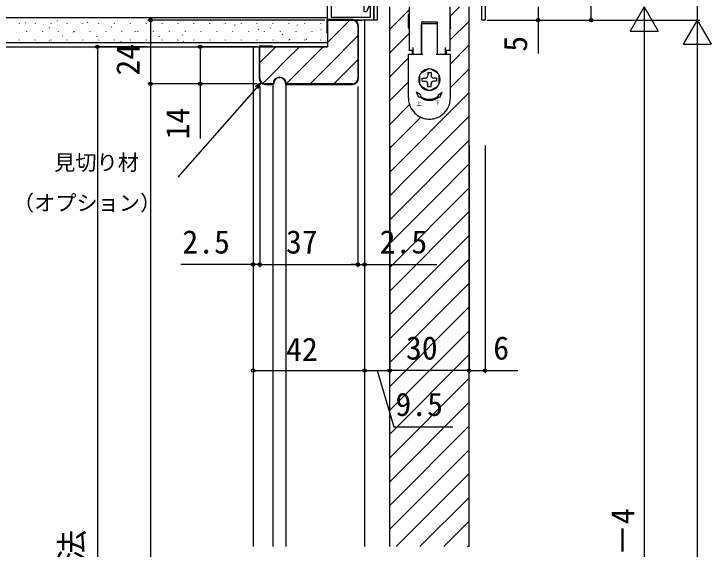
# Model space of a CAD drawing. Units: millimetres, scale not verified. Extents: x -525 to 525, y -784 to 780.
# Drawn here: x -380.9 to -117.9, y -463 to -261.3 of the extents above; entities that cross this region are included whole.
import ezdxf
from ezdxf.enums import TextEntityAlignment as Align

# ---------------------------------------------------------------- set-up
doc = ezdxf.new("R2010")
doc.units = ezdxf.units.MM
doc.header["$LTSCALE"] = 4
for name, color, linetype in [('0-3_YKK_11', 7, 'Continuous'), ('0-4_YKK_12', 2, 'Continuous'), ('0-5_YKK_13', 4, 'Continuous'), ('0-7_YKK_D', 6, 'Continuous'), ('0-9_YSS_K', 3, 'Continuous'), ('0-A_YSS_KE', 3, 'Continuous')]:
    doc.layers.add(name, color=color, linetype=linetype)
doc.styles.add('ＭＳ ゴシック', font='')
doc.styles.get('ＭＳ ゴシック').set_extended_font_data('MS Gothic')

msp = doc.modelspace()

# ---------------------------------------------------------------- linework, layer by layer
at = {"layer": '0-3_YKK_11'}
for points in [[(-262.608, -263.625), (-262.608, -225.325), (-259.408, -219.783), (-259.408, -215.725), (-258.208, -215.725), (-258.208, -220.104), (-261.408, -225.647), (-261.408, -238.801), (-261.296, -239.038), (-261.208, -239.25), (-261.208, -243.167), (-261.328, -243.351), (-261.328, -243.9), (-261.208, -244.084), (-261.208, -262.425), (-246.308, -262.425), (-246.308, -256.925), (-245.108, -256.925), (-245.108, -263.625)], [(-203.108, -216.661), (-203.108, -263.625), (-204.308, -263.625), (-204.308, -234.825), (-206.908, -234.825), (-208.308, -234.316), (-208.308, -234.911), (-209.808, -234.365), (-209.808, -233.625), (-207.866, -233.625), (-206.767, -234.025), (-204.108, -234.025), (-204.108, -222.725), (-206.767, -222.725), (-207.866, -223.125), (-209.808, -223.125), (-209.808, -222.386), (-208.308, -221.84), (-208.308, -222.435), (-206.908, -221.925), (-204.108, -221.925), (-204.108, -216.297)]]:
    msp.add_lwpolyline(points, close=True, dxfattribs=at)
msp.add_lwpolyline([(-231.074, -246.161), (-230.953, -246.088), (-230.6, -245.734), (-230.308, -245.855), (-230.308, -248.425), (-243.808, -248.425), (-243.808, -263.625), (-245.108, -263.625), (-245.108, -256.925), (-246.308, -256.925), (-247.908, -260.425), (-248.708, -260.425), (-248.708, -255.725), (-245.108, -255.725)], dxfattribs=at)
at = {"layer": '0-4_YKK_12'}
for p, q in [((-239.108, -462.129), (-239.108, -258.625)), ((-239.108, -267.014), (-231.813, -259.718)), ((-216.4, -262.266), (-212.759, -258.625)), ((-209.108, -462.129), (-209.108, -258.625)), ((-254.608, -263.621), (-249.608, -263.621)), ((-248.605, -263.625), (-248.605, -462.129)), ((-216.364, -271.21), (-209.108, -263.955)), ((-239.108, -275.994), (-231.847, -268.733)), ((-216.328, -280.155), (-209.108, -272.935)), ((-290.608, -273.621), (-290.608, -462.129)), ((-239.108, -284.975), (-231.882, -277.748)), ((-216.293, -289.1), (-209.108, -281.915)), ((-283.108, -462.129), (-283.108, -287.621)), ((-278.108, -462.129), (-278.108, -287.621)), ((-239.108, -293.955), (-231.916, -286.762)), ((-239.108, -320.896), (-209.108, -290.896)), ((-239.108, -302.935), (-231.626, -295.453)), ((-239.108, -311.915), (-227.4, -300.207)), ((-239.108, -338.856), (-209.108, -308.856)), ((-239.108, -356.817), (-209.108, -326.817)), ((-239.108, -365.797), (-209.108, -335.797)), ((-239.108, -374.777), (-209.108, -344.777)), ((-239.108, -383.757), (-209.108, -353.757)), ((-239.108, -392.738), (-209.108, -362.738)), ((-239.108, -401.718), (-209.108, -371.718)), ((-239.108, -410.698), (-209.108, -380.698)), ((-239.108, -419.678), (-209.108, -389.678)), ((-239.108, -428.659), (-209.108, -398.659)), ((-239.108, -437.639), (-209.108, -407.639)), ((-239.108, -446.619), (-209.108, -416.619)), ((-239.108, -455.599), (-209.108, -425.599)), ((-236.658, -462.129), (-209.108, -434.58)), ((-227.677, -462.129), (-209.108, -443.56)), ((-218.697, -462.129), (-209.108, -452.54)), ((-209.717, -462.129), (-209.108, -461.52))]:
    msp.add_line(p, q, dxfattribs=at)
for points in [[(-239.108, -329.876), (-231.583, -322.351), (-209.108, -299.876)], [(-239.108, -347.836), (-222.826, -331.554), (-209.108, -317.836)]]:
    msp.add_lwpolyline(points, dxfattribs=at)
at = {"layer": '0-5_YKK_13'}
for p, q in [((-231.808, -258.625), (-231.808, -275.125)), ((-216.408, -258.625), (-216.408, -275.125)), ((-231.808, -261.426), (-232.008, -261.426)), ((-216.208, -264.819), (-216.208, -261.926)), ((-232.008, -265.265), (-232.008, -264.819)), ((-232.008, -266.437), (-232.008, -265.265)), ((-227.158, -264.426), (-227.158, -276.426)), ((-221.058, -264.426), (-227.158, -264.426)), ((-227.108, -265.926), (-227.108, -265.426)), ((-226.608, -264.926), (-221.608, -264.926)), ((-221.108, -265.926), (-221.108, -265.426)), ((-221.058, -276.426), (-221.058, -264.426)), ((-232.008, -266.437), (-232.008, -266.705)), ((-232.008, -266.705), (-232.008, -266.737)), ((-232.008, -266.737), (-231.808, -266.737)), ((-227.158, -266.737), (-227.108, -266.737)), ((-227.108, -266.426), (-227.108, -265.926)), ((-227.108, -266.705), (-227.108, -266.437)), ((-227.108, -266.737), (-227.108, -266.705)), ((-227.108, -267.723), (-227.108, -266.737)), ((-221.108, -266.437), (-221.108, -266.428)), ((-221.108, -267.723), (-221.108, -266.737)), ((-221.108, -266.737), (-221.058, -266.737)), ((-216.408, -266.737), (-216.208, -266.737)), ((-216.208, -266.437), (-216.208, -266.705)), ((-216.208, -266.705), (-216.208, -266.737)), ((-227.108, -270.426), (-227.108, -269.968)), ((-227.108, -270.461), (-227.108, -270.426)), ((-221.108, -269.968), (-221.108, -268.437)), ((-227.108, -273.926), (-227.108, -271.926)), ((-221.108, -273.926), (-221.108, -271.926)), ((-231.808, -274.926), (-230.208, -274.926)), ((-230.433, -276.426), (-230.433, -274.926)), ((-230.208, -276.426), (-230.208, -273.926)), ((-227.108, -275.009), (-227.108, -273.926)), ((-227.108, -275.426), (-227.108, -275.009)), ((-221.108, -275.009), (-221.108, -273.926)), ((-221.108, -275.426), (-221.108, -275.009)), ((-221.108, -275.926), (-221.108, -275.426)), ((-221.108, -276.426), (-221.108, -275.926)), ((-218.008, -276.426), (-218.008, -273.926)), ((-218.008, -274.926), (-216.408, -274.926)), ((-217.783, -274.926), (-217.783, -276.426)), ((-232.008, -276.426), (-230.208, -276.426)), ((-232.008, -280.726), (-232.008, -276.426)), ((-227.108, -276.426), (-226.608, -276.426)), ((-221.608, -276.426), (-221.108, -276.426)), ((-221.108, -276.426), (-221.058, -276.426)), ((-216.208, -280.726), (-216.208, -276.426)), ((-232.008, -281.726), (-232.008, -280.726)), ((-216.208, -281.726), (-216.208, -280.726)), ((-232.008, -282.6), (-232.008, -281.726)), ((-232.008, -283.064), (-232.008, -282.6)), ((-232.008, -283.226), (-232.008, -283.064)), ((-224.642, -282.061), (-227.275, -283.581)), ((-224.708, -283.326), (-223.508, -283.326)), ((-224.708, -283.326), (-224.708, -284.426)), ((-220.942, -283.581), (-223.575, -282.061)), ((-223.508, -283.326), (-223.508, -284.426)), ((-216.208, -282.6), (-216.208, -281.726)), ((-216.208, -285.726), (-216.208, -283.726)), ((-232.008, -286.226), (-232.008, -285.726)), ((-227.858, -284.496), (-227.858, -287.555)), ((-227.808, -284.506), (-227.808, -287.546)), ((-226.808, -286.626), (-226.808, -285.426)), ((-226.808, -285.426), (-225.708, -285.426)), ((-226.808, -286.626), (-225.708, -286.626)), ((-221.408, -285.426), (-222.508, -285.426)), ((-221.408, -286.626), (-222.508, -286.626)), ((-221.408, -285.426), (-221.408, -286.626)), ((-220.408, -287.546), (-220.408, -284.506)), ((-220.358, -287.555), (-220.358, -284.496)), ((-216.208, -286.226), (-216.208, -285.726)), ((-232.008, -287.226), (-232.008, -286.851)), ((-232.008, -287.283), (-232.008, -287.226)), ((-232.008, -287.561), (-232.008, -287.283)), ((-232.008, -287.583), (-232.008, -287.561)), ((-232.008, -287.726), (-232.008, -287.583)), ((-232.008, -288.226), (-232.008, -287.726)), ((-232.008, -288.726), (-232.008, -288.226)), ((-232.008, -293.026), (-232.008, -288.726)), ((-227.275, -288.47), (-224.642, -289.99)), ((-224.708, -288.726), (-224.708, -287.626)), ((-223.508, -288.726), (-224.708, -288.726)), ((-223.575, -289.99), (-220.942, -288.47)), ((-223.508, -288.726), (-223.508, -287.626)), ((-216.208, -287.226), (-216.208, -286.851)), ((-216.208, -287.283), (-216.208, -287.226)), ((-216.208, -287.561), (-216.208, -287.283)), ((-216.208, -287.583), (-216.208, -287.561)), ((-216.208, -287.726), (-216.208, -287.583)), ((-216.208, -288.226), (-216.208, -287.726)), ((-216.208, -288.726), (-216.208, -288.226)), ((-216.208, -293.026), (-216.208, -288.726)), ((-228.094, -292.775), (-228.958, -290.826)), ((-227.322, -291.856), (-228.958, -290.826)), ((-227.322, -291.856), (-227.58, -292.162)), ((-220.895, -291.856), (-219.259, -290.826)), ((-220.895, -291.856), (-220.637, -292.162)), ((-220.123, -292.775), (-219.259, -290.826)), ((-228.094, -292.775), (-227.837, -292.469)), ((-220.123, -292.775), (-220.38, -292.469))]:
    msp.add_line(p, q, dxfattribs=at)
for points in [[(-232.008, -264.819), (-232.008, -261.926), (-232.008, -261.426)], [(-216.208, -261.926), (-216.208, -261.426), (-216.408, -261.426)], [(-216.208, -266.437), (-216.208, -265.265), (-216.208, -264.819)], [(-227.108, -266.437), (-227.108, -266.428), (-227.108, -266.426)], [(-227.108, -268.223), (-227.108, -267.866), (-227.108, -267.723)], [(-227.108, -269.968), (-227.108, -268.437), (-227.108, -268.223)], [(-221.108, -266.428), (-221.108, -266.426), (-221.108, -265.926)], [(-221.108, -266.737), (-221.108, -266.705), (-221.108, -266.437)], [(-221.108, -268.437), (-221.108, -268.223), (-221.108, -267.866), (-221.108, -267.723)], [(-227.108, -271.926), (-227.108, -270.468), (-227.108, -270.461)], [(-221.108, -270.461), (-221.108, -270.426), (-221.108, -269.968)], [(-221.108, -271.926), (-221.108, -270.468), (-221.108, -270.461)], [(-227.108, -276.426), (-227.108, -275.926), (-227.108, -275.426)], [(-230.208, -276.426), (-227.158, -276.426), (-227.108, -276.426)], [(-221.058, -276.426), (-218.008, -276.426), (-216.208, -276.426)], [(-232.008, -285.726), (-232.008, -283.726), (-232.008, -283.226)], [(-216.208, -283.726), (-216.208, -283.226), (-216.208, -283.064), (-216.208, -282.6)], [(-232.008, -286.851), (-232.008, -286.387), (-232.008, -286.226)], [(-216.208, -286.851), (-216.208, -286.387), (-216.208, -286.226)]]:
    msp.add_lwpolyline(points, dxfattribs=at)
for centre, radius, start, end in [((-226.608, -265.426), 0.5, 90, 180), ((-221.608, -265.426), 0.5, 0, 90), ((-224.108, -286.026), 4.05, 0, 180), ((-224.108, -286.026), 4.05, 136.2623, 157.80839), ((-224.108, -286.026), 4, 142.33165, 157.66835), ((-224.108, -286.026), 4, 82.33165, 97.66835), ((-224.108, -286.026), 4, 22.33165, 37.82349), ((-224.108, -286.026), 4.05, 180, 0), ((-225.708, -284.426), 1, 270, 0), ((-225.708, -287.626), 1, 0, 90), ((-222.508, -284.426), 1, 180, 270), ((-222.508, -287.626), 1, 90, 180), ((-224.108, -286.026), 4, 202.33165, 217.82349), ((-224.108, -286.026), 4, 322.17651, 337.66835), ((-224.108, -286.026), 4, 262.17651, 277.82349), ((-224.108, -293.026), 7.9, 180, 194.66485), ((-224.108, -288.026), 5.8, 230, 310), ((-224.108, -288.026), 5.4, 230, 310), ((-224.108, -293.026), 7.9, 345.33515, 0), ((-224.108, -293.026), 7.9, 194.66485, 198.44872), ((-224.108, -293.026), 7.9, 198.44872, 202.318), ((-224.108, -293.026), 7.9, 202.318, 225.86911), ((-224.108, -293.026), 7.9, 314.13089, 337.682), ((-224.108, -293.026), 7.9, 337.682, 341.55128), ((-224.108, -293.026), 7.9, 341.55128, 345.33515), ((-224.108, -293.026), 7.9, 225.86911, 226.18003), ((-224.108, -293.026), 7.9, 226.18003, 259.0546), ((-224.108, -293.026), 7.9, 280.9454, 313.81997), ((-224.108, -293.026), 7.9, 313.81997, 314.13089), ((-224.108, -293.026), 7.9, 259.0546, 262.72786), ((-224.108, -293.026), 7.9, 262.72786, 270), ((-224.108, -293.026), 7.9, 270, 277.27214), ((-224.108, -293.026), 7.9, 277.27214, 280.9454)]:
    msp.add_arc(centre, radius, start, end, dxfattribs=at)
at = {"layer": '0-7_YKK_D'}
for p, q in [((-123.108, -198.625), (-123.108, -263.625)), ((-163.108, -263.625), (-163.108, -216.625)), ((-143.108, -258.625), (-148.358, -267.719)), ((-143.108, -258.625), (-137.858, -267.719)), ((-143.108, -258.625), (-143.108, -276.812)), ((-263.608, -263.621), (-330.347, -263.621)), ((-329.347, -263.621), (-329.347, -287.621)), ((-202.308, -263.625), (-162.108, -263.625)), ((-201.108, -263.625), (-122.108, -263.625)), ((-201.108, -263.625), (-122.108, -263.625)), ((-201.108, -263.625), (-182.108, -263.625)), ((-123.108, -263.625), (-128.358, -272.719)), ((-123.108, -263.625), (-117.858, -272.719)), ((-123.108, -263.625), (-123.108, -281.812)), ((-148.358, -267.719), (-137.858, -267.719)), ((-143.108, -269.125), (-143.108, -644.131)), ((-128.358, -272.719), (-117.858, -272.719)), ((-330.486, -273.621), (-350.347, -273.621)), ((-349.347, -273.621), (-349.347, -663.632)), ((-289.108, -273.621), (-311.608, -273.621)), ((-123.108, -274.125), (-123.108, -653.132)), ((-289.108, -287.621), (-330.347, -287.621)), ((-289.108, -287.621), (-330.347, -287.621)), ((-329.347, -287.621), (-329.347, -663.632)), ((-289.108, -287.621), (-311.608, -287.621)), ((-290.608, -288.621), (-290.608, -356.748)), ((-288.108, -288.621), (-288.108, -356.748)), ((-288.108, -288.621), (-288.108, -356.748)), ((-251.108, -288.621), (-251.108, -356.748)), ((-251.108, -288.621), (-251.108, -356.748)), ((-248.605, -288.621), (-248.605, -356.748)), ((-239.108, -310.879), (-239.108, -396.748)), ((-239.108, -310.879), (-239.108, -396.748)), ((-209.108, -310.879), (-209.108, -396.748)), ((-209.108, -310.879), (-209.108, -396.748)), ((-203.108, -310.879), (-203.108, -396.748)), ((-248.608, -314.611), (-248.608, -396.748)), ((-248.608, -314.611), (-248.608, -396.748)), ((-290.608, -317.022), (-290.608, -396.748)), ((-290.608, -355.748), (-317.936, -355.748)), ((-288.108, -355.748), (-290.608, -355.748)), ((-288.108, -355.748), (-285.558, -355.748)), ((-288.108, -355.748), (-251.108, -355.748)), ((-251.108, -355.748), (-253.658, -355.748)), ((-251.108, -355.748), (-248.605, -355.748)), ((-248.605, -355.748), (-221.277, -355.748)), ((-290.608, -395.748), (-248.608, -395.748)), ((-248.608, -395.748), (-239.108, -395.748)), ((-209.108, -395.748), (-239.108, -395.748))]:
    msp.add_line(p, q, dxfattribs=at)
for points in [[(-183.108, -258.625), (-183.108, -263.625), (-183.108, -276.13)], [(-310.608, -273.621), (-310.608, -287.621), (-310.608, -308.239)], [(-287.664, -287.176), (-289.349, -289.09), (-318.989, -322.758)], [(-289.862, -288.639), (-287.664, -287.176), (-288.836, -289.542)], [(-243.858, -395.748), (-237.483, -416.998), (-215.324, -416.998)], [(-209.108, -395.748), (-203.108, -395.748), (-190.74, -395.748)]]:
    msp.add_lwpolyline(points, dxfattribs=at)
for centre in [(-329.347, -263.621), (-183.108, -263.625), (-163.108, -263.625), (-349.347, -273.621), (-310.608, -273.621), (-329.347, -287.621), (-329.347, -287.621), (-310.608, -287.621), (-290.608, -355.748), (-288.108, -355.748), (-288.108, -355.748), (-251.108, -355.748), (-251.108, -355.748), (-248.605, -355.748), (-290.608, -395.748), (-248.608, -395.748), (-248.608, -395.748), (-239.108, -395.748), (-239.108, -395.748), (-209.108, -395.748), (-209.108, -395.748), (-203.108, -395.748)]:
    msp.add_circle(centre, 0.637, dxfattribs=at)
at = {"layer": '0-9_YSS_K'}
for p, q in [((-262.608, -263.621), (-262.608, -177.751)), ((-392.608, -262.621), (-262.608, -262.621)), ((-361.975, -262.797), (-362.085, -262.63)), ((-359.191, -262.746), (-359.198, -262.727)), ((-378.74, -265.02), (-378.74, -264.92)), ((-376.427, -264.638), (-376.538, -264.471)), ((-372.76, -265.02), (-372.76, -264.92)), ((-369.673, -265.236), (-369.68, -265.217)), ((-366.78, -265.02), (-366.78, -264.92)), ((-364.449, -263.944), (-364.456, -263.925)), ((-360.8, -265.02), (-360.8, -264.92)), ((-354.82, -265.02), (-354.82, -264.92)), ((-352.968, -264.566), (-353.079, -264.399)), ((-348.84, -265.02), (-348.84, -264.92)), ((-347, -265.082), (-347.007, -265.063)), ((-342.86, -265.02), (-342.86, -264.92)), ((-341.776, -263.79), (-341.782, -263.771)), ((-336.88, -265.02), (-336.88, -264.92)), ((-330.9, -265.02), (-330.9, -264.92)), ((-324.92, -265.02), (-324.92, -264.92)), ((-324.327, -264.929), (-324.333, -264.91)), ((-319.102, -263.637), (-319.109, -263.618)), ((-318.94, -265.02), (-318.94, -264.92)), ((-312.96, -265.02), (-312.96, -264.92)), ((-306.98, -265.02), (-306.98, -264.92)), ((-306.458, -263.805), (-306.569, -263.638)), ((-301.653, -264.776), (-301.66, -264.757)), ((-301, -265.02), (-301, -264.92)), ((-297.452, -265.574), (-297.562, -265.407)), ((-296.429, -263.484), (-296.436, -263.465)), ((-295.02, -265.02), (-295.02, -264.92)), ((-289.04, -265.02), (-289.04, -264.92)), ((-282.999, -263.733), (-283.109, -263.566)), ((-283.06, -265.02), (-283.06, -264.92)), ((-278.98, -264.622), (-278.987, -264.604)), ((-277.08, -265.02), (-277.08, -264.92)), ((-273.993, -265.502), (-274.103, -265.335)), ((-273.756, -263.33), (-273.762, -263.312)), ((-271.1, -265.02), (-271.1, -264.92)), ((-265.12, -265.02), (-265.12, -264.92)), ((-262.608, -272.085), (-254.144, -263.621)), ((-375.99, -267.87), (-375.99, -267.77)), ((-374.664, -267.188), (-374.671, -267.169)), ((-370.01, -267.87), (-370.01, -267.77)), ((-367.421, -266.407), (-367.531, -266.24)), ((-364.03, -267.87), (-364.03, -267.77)), ((-358.415, -268.175), (-358.525, -268.009)), ((-358.05, -267.87), (-358.05, -267.77)), ((-357.248, -268.232), (-357.255, -268.213)), ((-352.07, -267.87), (-352.07, -267.77)), ((-351.991, -267.034), (-351.997, -267.015)), ((-346.09, -267.87), (-346.09, -267.77)), ((-343.962, -266.335), (-344.072, -266.168)), ((-340.11, -267.87), (-340.11, -267.77)), ((-334.955, -268.103), (-335.066, -267.937)), ((-334.575, -268.079), (-334.582, -268.06)), ((-334.13, -267.87), (-334.13, -267.77)), ((-329.317, -266.881), (-329.324, -266.862)), ((-328.15, -267.87), (-328.15, -267.77)), ((-322.17, -267.87), (-322.17, -267.77)), ((-316.19, -267.87), (-316.19, -267.77)), ((-311.902, -267.925), (-311.908, -267.907)), ((-310.21, -267.87), (-310.21, -267.77)), ((-306.644, -266.728), (-306.651, -266.709)), ((-304.23, -267.87), (-304.23, -267.77)), ((-298.25, -267.87), (-298.25, -267.77)), ((-292.27, -267.87), (-292.27, -267.77)), ((-289.228, -267.772), (-289.235, -267.753)), ((-288.446, -267.342), (-288.556, -267.176)), ((-286.29, -267.87), (-286.29, -267.77)), ((-283.971, -266.574), (-283.977, -266.555)), ((-280.31, -267.87), (-280.31, -267.77)), ((-274.33, -267.87), (-274.33, -267.77)), ((-268.35, -267.87), (-268.35, -267.77)), ((-266.555, -267.619), (-266.562, -267.6)), ((-264.986, -267.271), (-265.097, -267.104)), ((-379.922, -268.385), (-379.928, -268.366)), ((-362.473, -269.524), (-362.479, -269.505)), ((-349.408, -269.944), (-349.519, -269.777)), ((-339.799, -269.371), (-339.806, -269.352)), ((-325.949, -269.872), (-326.059, -269.706)), ((-317.126, -269.217), (-317.133, -269.199)), ((-294.453, -269.064), (-294.459, -269.045)), ((-279.439, -269.111), (-279.55, -268.945)), ((-276.77, -270.863), (-276.777, -270.844)), ((-271.779, -268.911), (-271.786, -268.892)), ((-270.433, -270.88), (-270.543, -270.713)), ((-262.608, -281.066), (-251.108, -269.566)), ((-262.608, -272.121), (-392.608, -272.121)), ((-378.74, -271.1), (-378.74, -271)), ((-372.76, -271.1), (-372.76, -271)), ((-367.463, -271.476), (-367.47, -271.457)), ((-366.78, -271.1), (-366.78, -271)), ((-360.8, -271.1), (-360.8, -271)), ((-354.82, -271.1), (-354.82, -271)), ((-348.84, -271.1), (-348.84, -271)), ((-344.79, -271.323), (-344.797, -271.304)), ((-342.86, -271.1), (-342.86, -271)), ((-340.402, -271.713), (-340.512, -271.546)), ((-336.88, -271.1), (-336.88, -271)), ((-330.9, -271.1), (-330.9, -271)), ((-324.92, -271.1), (-324.92, -271)), ((-322.117, -271.169), (-322.123, -271.15)), ((-318.94, -271.1), (-318.94, -271)), ((-316.943, -271.641), (-317.053, -271.474)), ((-312.96, -271.1), (-312.96, -271)), ((-306.98, -271.1), (-306.98, -271)), ((-301, -271.1), (-301, -271)), ((-299.443, -271.016), (-299.45, -270.997)), ((-295.02, -271.1), (-295.02, -271)), ((-289.04, -271.1), (-289.04, -271)), ((-283.06, -271.1), (-283.06, -271)), ((-282.028, -272.06), (-282.035, -272.042)), ((-277.08, -271.1), (-277.08, -271)), ((-271.1, -271.1), (-271.1, -271)), ((-265.12, -271.1), (-265.12, -271)), ((-288.108, -279.625), (-283.108, -274.625)), ((-283.108, -274.625), (-282.104, -273.621)), ((-278.108, -278.605), (-273.124, -273.621)), ((-278.108, -287.585), (-264.144, -273.621)), ((-283.108, -283.605), (-278.108, -278.605)), ((-260.183, -287.621), (-251.108, -278.546)), ((-269.163, -287.621), (-262.608, -281.066)), ((-286.942, -287.439), (-283.108, -283.605)), ((-278.109, -287.586), (-278.108, -287.585))]:
    msp.add_line(p, q, dxfattribs=at)
at = {"layer": '0-A_YSS_KE'}
for p, q in [((-262.608, -263.625), (-253.108, -263.621)), ((-251.108, -265.621), (-251.108, -285.621)), ((-250.908, -285.621), (-250.908, -265.621)), ((-262.808, -268.421), (-262.608, -268.421)), ((-283.308, -273.421), (-283.308, -273.621)), ((-392.608, -273.621), (-262.608, -273.621)), ((-288.108, -285.621), (-288.108, -273.621)), ((-283.108, -287.621), (-286.108, -287.621)), ((-286.108, -287.821), (-282.9, -287.821)), ((-278.317, -287.821), (-253.108, -287.821)), ((-253.108, -287.621), (-278.108, -287.621))]:
    msp.add_line(p, q, dxfattribs=at)
for points in [[(-262.608, -263.621), (-262.608, -273.621), (-288.108, -273.621)], [(-253.108, -263.421), (-262.808, -263.421), (-262.808, -268.421)], [(-283.308, -273.421), (-288.308, -273.421), (-288.308, -285.621)]]:
    msp.add_lwpolyline(points, dxfattribs=at)
for centre, radius, start, end in [((-253.108, -265.621), 2.2, 360, 90), ((-253.108, -265.621), 2, 0, 89.99999), ((-286.108, -285.621), 2.2, 180, 270), ((-286.108, -285.621), 2, 180, 270), ((-280.608, -287.621), 2.5, 0, 180), ((-280.608, -287.621), 2.3, 355.01146, 184.98854), ((-253.108, -285.621), 2, 270, 0), ((-253.108, -285.621), 2.2, 270, 360)]:
    msp.add_arc(centre, radius, start, end, dxfattribs=at)

# ---------------------------------------------------------------- texts
at = {"layer": '0-5_YKK_13', "style": 'ＭＳ ゴシック', "width": 0.9}
for s, p in [('上', (-228.961, -296.169)), ('下', (-221.982, -295.986))]:
    msp.add_text(s, height=1.466, dxfattribs=at).set_placement(p, align=Align.BOTTOM_LEFT)
at = {"layer": '0-7_YKK_D', "style": 'ＭＳ ゴシック'}
for s, p in [('5', (-184.608, -275.516)), ('24', (-330.847, -284.518)), ('14', (-312.108, -308.58)), ('DH＝H－4', (-144.108, -495.594)), ('開口寸法', (-351.983, -503.808))]:
    msp.add_text(s, height=8.798, rotation=90, dxfattribs=at).set_placement(p, align=Align.BOTTOM_LEFT)
for s, height, p in [('見切り材', 5.865, (-365.684, -321.967)), ('（オプション）', 5.865, (-381.275, -337.21)), ('2.5', 8.798, (-317.322, -354.248)), ('37', 8.798, (-278.233, -354.248)), ('2.5', 8.798, (-242.891, -354.248)), ('42', 8.798, (-278.199, -394.748)), ('30', 8.798, (-232.972, -394.248)), ('6', 8.798, (-200.013, -394.248)), ('9.5', 8.798, (-236.938, -415.498))]:
    msp.add_text(s, height=height, dxfattribs=at).set_placement(p, align=Align.BOTTOM_LEFT)

doc.saveas('drawing.dxf')
